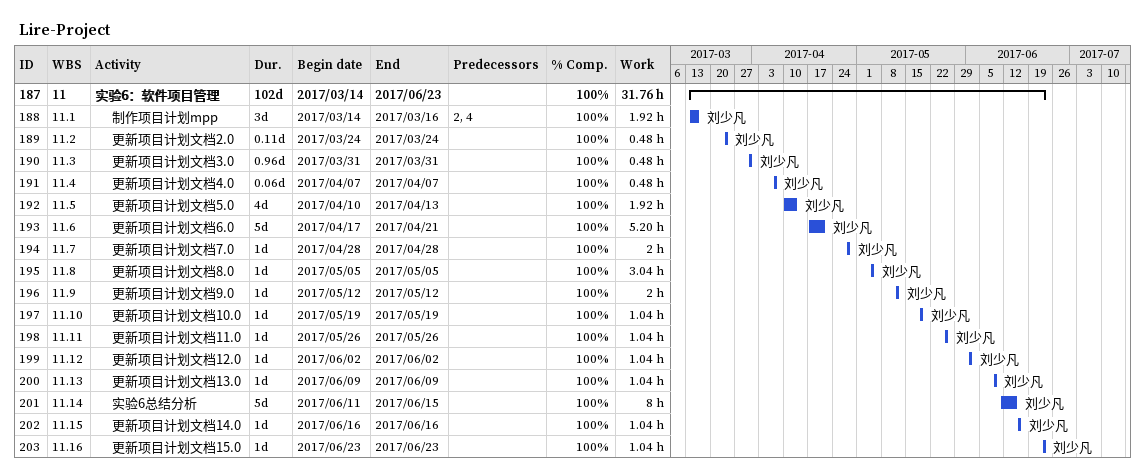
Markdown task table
Lire-Project

| ID | WBS | Task | Duration | Start | Finish | Predecessors | Resources | % complete | Work (h) |
|---|---|---|---|---|---|---|---|---|---|
| 187 | 11 | **实验6：软件项目管理** | 102d | 2017-03-14 | 2017-06-23 |  |  | 100 | 31.76 |
| 188 | 11.1 | 制作项目计划mpp | 3d | 2017-03-14 | 2017-03-16 | 2, 4 | 刘少凡 | 100 | 1.92 |
| 189 | 11.2 | 更新项目计划文档2.0 | 0.11d | 2017-03-24 | 2017-03-24 |  | 刘少凡 | 100 | 0.48 |
| 190 | 11.3 | 更新项目计划文档3.0 | 0.96d | 2017-03-31 | 2017-03-31 |  | 刘少凡 | 100 | 0.48 |
| 191 | 11.4 | 更新项目计划文档4.0 | 0.06d | 2017-04-07 | 2017-04-07 |  | 刘少凡 | 100 | 0.48 |
| 192 | 11.5 | 更新项目计划文档5.0 | 4d | 2017-04-10 | 2017-04-13 |  | 刘少凡 | 100 | 1.92 |
| 193 | 11.6 | 更新项目计划文档6.0 | 5d | 2017-04-17 | 2017-04-21 |  | 刘少凡 | 100 | 5.20 |
| 194 | 11.7 | 更新项目计划文档7.0 | 1d | 2017-04-28 | 2017-04-28 |  | 刘少凡 | 100 | 2 |
| 195 | 11.8 | 更新项目计划文档8.0 | 1d | 2017-05-05 | 2017-05-05 |  | 刘少凡 | 100 | 3.04 |
| 196 | 11.9 | 更新项目计划文档9.0 | 1d | 2017-05-12 | 2017-05-12 |  | 刘少凡 | 100 | 2 |
| 197 | 11.10 | 更新项目计划文档10.0 | 1d | 2017-05-19 | 2017-05-19 |  | 刘少凡 | 100 | 1.04 |
| 198 | 11.11 | 更新项目计划文档11.0 | 1d | 2017-05-26 | 2017-05-26 |  | 刘少凡 | 100 | 1.04 |
| 199 | 11.12 | 更新项目计划文档12.0 | 1d | 2017-06-02 | 2017-06-02 |  | 刘少凡 | 100 | 1.04 |
| 200 | 11.13 | 更新项目计划文档13.0 | 1d | 2017-06-09 | 2017-06-09 |  | 刘少凡 | 100 | 1.04 |
| 201 | 11.14 | 实验6总结分析 | 5d | 2017-06-11 | 2017-06-15 |  | 刘少凡 | 100 | 8 |
| 202 | 11.15 | 更新项目计划文档14.0 | 1d | 2017-06-16 | 2017-06-16 |  | 刘少凡 | 100 | 1.04 |
| 203 | 11.16 | 更新项目计划文档15.0 | 1d | 2017-06-23 | 2017-06-23 |  | 刘少凡 | 100 | 1.04 |
